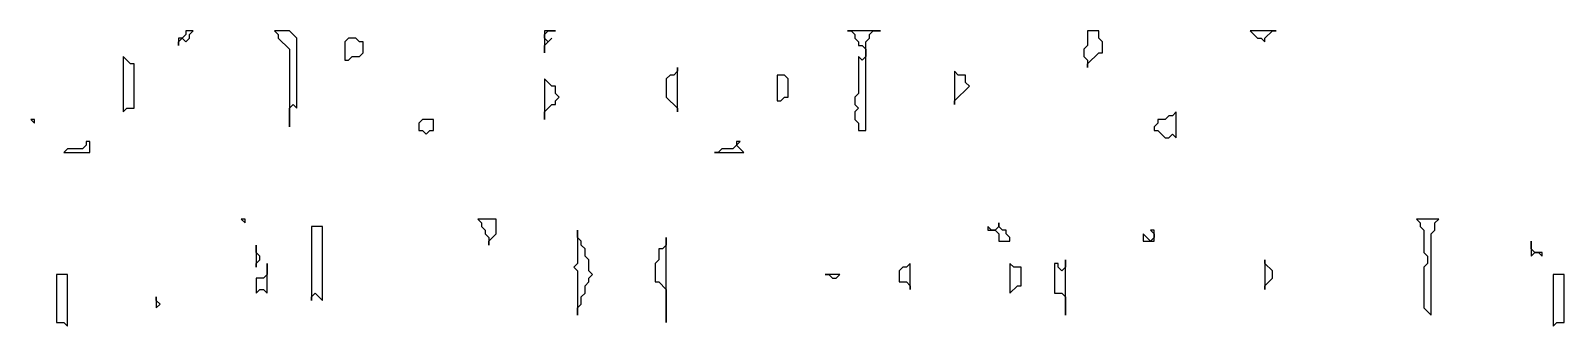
# Model space of a CAD drawing. Header units: millimetres. Extents: x 182 to 389, y 13 to 53.
import ezdxf

# ---------------------------------------------------------------- set-up
doc = ezdxf.new("R2010")
doc.units = ezdxf.units.MM

msp = doc.modelspace()

# ---------------------------------------------------------------- linework, layer by layer
for points in [[(202.5, 53), (202.5, 52.5), (202, 52), (201.5, 52), (201.5, 51), (201.5, 51.5), (202, 52), (202.5, 51.5), (203, 52), (203, 52.5), (203.5, 53)], [(214.5, 53), (215, 52.5), (215, 52), (216.5, 50.5), (216.5, 40), (216.5, 42.5), (217, 43), (217.5, 42.5), (217.5, 52), (216.5, 53)], [(224.5, 52), (224, 51.5), (224, 49), (224.5, 49), (225, 49.5), (226, 49.5), (226.5, 50), (226.5, 51.5), (226, 51.5), (225.5, 52)], [(251, 53), (251, 50), (251, 51), (252, 52), (251.5, 51.5), (251, 52), (251, 52.5), (251.5, 53), (252.5, 53)], [(292, 53), (292.5, 53), (293, 52.5), (293, 52), (293.5, 51.5), (293.5, 51), (294, 51), (294.5, 50.5), (294.5, 49.5), (294, 49), (293.5, 49.5), (293.5, 44.5), (293, 44), (293, 43), (293.5, 42.5), (293, 42), (293, 41), (293.5, 40.5), (293.5, 39.5), (294.5, 39.5), (294.5, 51.5), (295, 52), (295, 52.5), (295.5, 53), (296.5, 53)], [(324.5, 53), (324.5, 51), (324, 50.5), (324, 49.5), (324.5, 49), (324.5, 48), (324.5, 48.5), (326, 50), (326.5, 50), (326.5, 51.5), (326, 52), (326, 53)], [(346.5, 53), (347.5, 52), (348, 52), (348.5, 51.5), (348.5, 52), (349.5, 53), (350, 53)], [(194, 49.5), (194, 42), (194.5, 42.5), (195.5, 42.5), (195.5, 48.5), (195, 48.5)], [(269, 48), (269, 47.5), (268.5, 47), (268, 47), (267.5, 46.5), (267.5, 44), (269, 42.5), (269, 42)], [(251, 46.5), (251, 41), (251, 42), (252, 43), (252.5, 43), (252.5, 43.5), (253, 44), (252.5, 44.5), (252.5, 45.5), (252, 45.5)], [(282.5, 47), (282.5, 43.5), (283, 43.5), (283.5, 44), (284, 44), (284, 46.5), (283.5, 47)], [(306.5, 47.5), (306.5, 43), (306.5, 43.5), (308.5, 45.5), (308, 46), (308, 47), (307, 47)], [(336.5, 42), (336, 41.5), (335.5, 41.5), (335, 41), (334, 41), (334, 40.5), (333.5, 40), (333.5, 39.5), (334, 39.5), (335, 38.5), (335.5, 38.5), (336, 39), (336.5, 38.5)], [(181.5, 41), (182, 40.5), (182, 41)], [(234.5, 41), (234, 40.5), (234, 39.5), (234.5, 39.5), (235, 39), (235.5, 39.5), (236, 39.5), (236, 41)], [(189, 38), (189, 37.5), (188.5, 37), (186.5, 37), (186, 36.5), (189.5, 36.5), (189.5, 38)], [(277, 38), (277, 37.5), (276.5, 37), (275, 37), (274.5, 36.5), (274, 36.5), (278, 36.5), (277, 37.5), (277.5, 38)], [(210, 27.5), (210.5, 27), (210.5, 27.5)], [(242, 27.5), (242.5, 27), (242.5, 26.5), (243, 26), (243, 25.5), (243.5, 25), (243.5, 24), (243.5, 24.5), (244.5, 25.5), (244.5, 27.5)], [(312.5, 27), (312.5, 26.5), (312, 26), (311.5, 26), (311, 26.5), (311, 26), (312, 26), (312.5, 25.5), (312.5, 24.5), (314, 24.5), (314, 25), (313.5, 25.5), (313.5, 26), (313, 26), (312.5, 26.5)], [(369, 27.5), (369.5, 27), (369.5, 26.5), (370, 26), (370, 23), (370.5, 22.5), (370.5, 21.5), (370, 21), (370, 15.5), (371, 14.5), (371, 25.5), (371.5, 26), (371.5, 27), (372, 27.5)], [(219.5, 26.5), (219.5, 16.5), (219.5, 17), (220, 17.5), (221, 16.5), (221, 26.5)], [(255.5, 26), (255.5, 21.5), (255, 21), (255.5, 20.5), (255.5, 14.5), (255.5, 15.5), (256, 16), (256, 17), (256.5, 17.5), (256.5, 18.5), (257, 19), (257, 19.5), (257.5, 20), (257, 20.5), (257, 22), (256.5, 22.5), (256.5, 23.5), (256, 24), (256, 24.5), (255.5, 25)], [(267.5, 25), (267.5, 24), (267, 23.5), (266.5, 23.5), (266.5, 22), (266, 21.5), (266, 19), (266.5, 19), (267.5, 18), (267.5, 13.5)], [(333, 26), (333.5, 25.5), (333.5, 25), (333, 24.5), (332, 25.5), (332, 24.5), (333.5, 24.5), (333.5, 26)], [(212, 24), (212, 21), (212, 21.5), (212.5, 22), (212.5, 22.5), (212, 23)], [(384.5, 24.5), (384.5, 22.5), (385, 23), (385.5, 23), (386, 22.5), (386, 23), (385, 23), (384.5, 23.5)], [(213.5, 21.5), (213.5, 20), (213, 19.5), (212, 19.5), (212, 17.5), (212.5, 18), (213, 18), (213.5, 17.5)], [(300.5, 21.5), (300, 21), (299.5, 21), (299, 20.5), (299, 19), (300, 19), (300.5, 18.5), (300.5, 18)], [(314, 21.5), (314, 17.5), (315, 18.5), (315.5, 18.5), (315.5, 21), (314.5, 21)], [(321.5, 22), (321.5, 21), (321, 20.5), (320.5, 21), (320.5, 21.5), (320, 21.5), (320, 17.5), (321, 17.5), (321.5, 17), (321.5, 14.5)], [(348.5, 22), (348.5, 18), (348.5, 18.5), (349.5, 19.5), (349.5, 20.5), (348.5, 21.5)], [(185, 20), (185, 13.5), (186, 13.5), (186.5, 13), (186.5, 20)], [(289, 20), (289.5, 20), (290, 19.5), (290.5, 19.5), (291, 20)], [(387.5, 20), (387.5, 13), (388, 13.5), (389, 13.5), (389, 20)], [(198.5, 17), (198.5, 15.5), (199, 16), (198.5, 16.5)]]:
    msp.add_lwpolyline(points, close=True)

doc.saveas('drawing.dxf')
